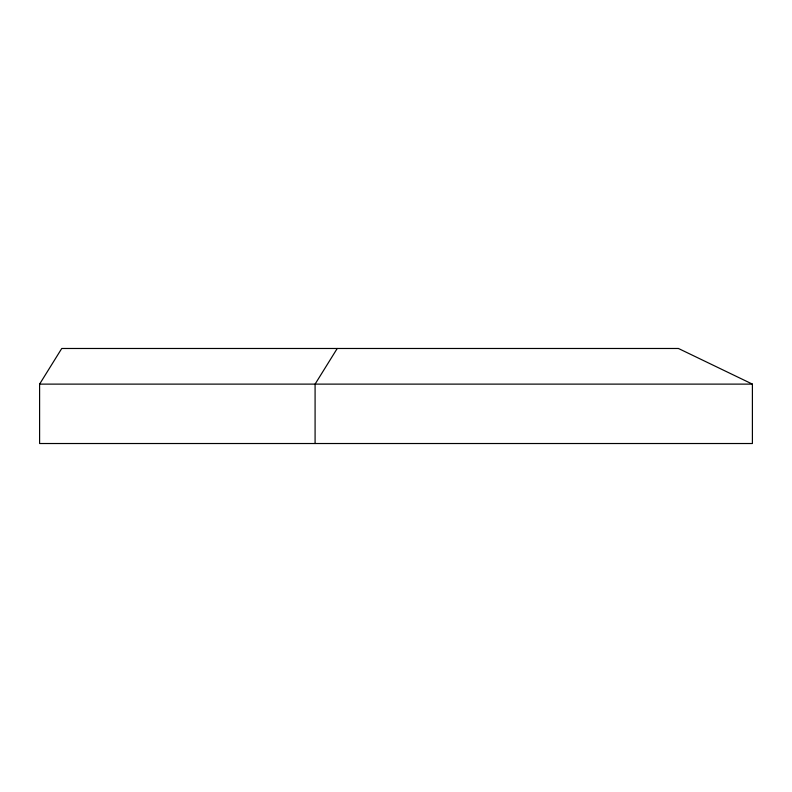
<?xml version="1.0" encoding="UTF-8"?>
<svg xmlns="http://www.w3.org/2000/svg" width="792" height="792" viewBox="0 0 792 792"><rect width="100%" height="100%" fill="white"/><g stroke="black" fill="none" stroke-linecap="round" stroke-linejoin="round"><path stroke-width="1.19" d="M39.6 384.12L61.746 348.48L678.437 348.48L752.4 384.12L752.4 443.52L39.6 443.52L39.6 384.12L752.4 384.12M337.234 348.48L315.087 384.12L315.087 443.52"/></g></svg>
